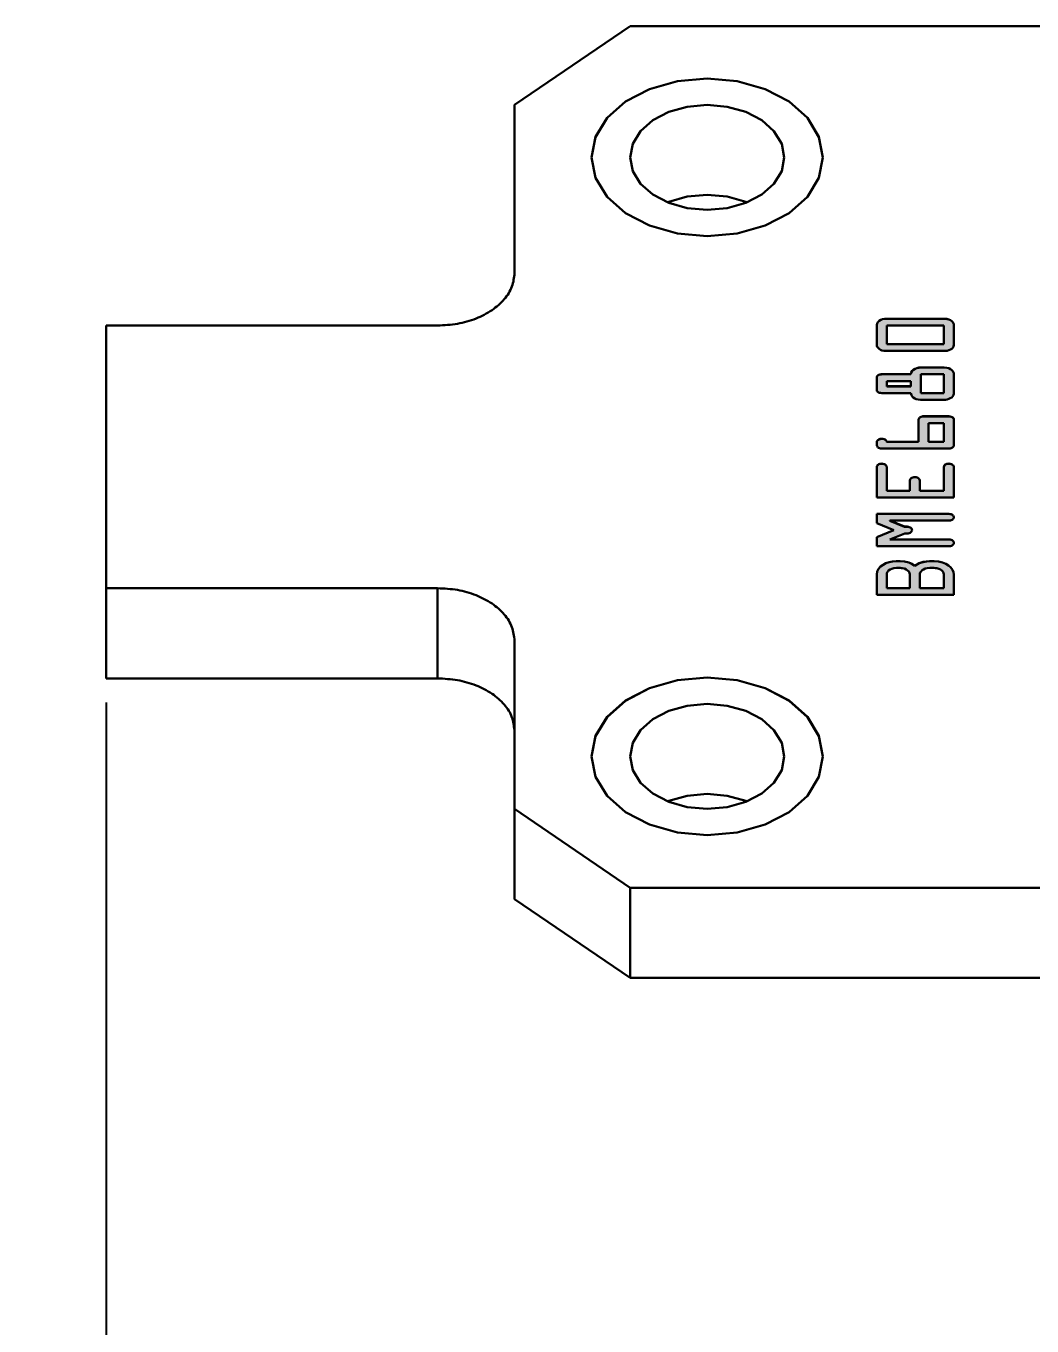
# Model space of a CAD drawing. Header units: millimetres. Extents: x -1 to 4028, y -898 to 1238.
# Drawn here: x 3008.97 to 3035.08, y 995.41 to 1029.16 of the extents above; entities that cross this region are included whole.
import ezdxf

# ---------------------------------------------------------------- set-up
doc = ezdxf.new("R2010")
doc.units = ezdxf.units.MM
doc.layers.add('Основная (0.3)', color=162, linetype='Continuous', lineweight=30)
doc.layers.add('Тонкая (0.2)', color=250, linetype='Continuous', lineweight=20)
doc.styles.add('3мм', font='isocpeui.ttf', dxfattribs={"height": 3})
doc.styles.get("Standard").update_dxf_attribs({"font": 'arial.ttf'})
doc.dimstyles.new('ISO-25', dxfattribs={"dimtxt": 2.5, "dimasz": 2.5, "dimexe": 1.25, "dimexo": 0.625, "dimtad": 1, "dimtoh": 1, "dimtxsty": 'Standard', "dimcen": 2.5, "dimadec": 0, "dimazin": 0, "dimtfac": 1, "dimtmove": 0, "dimatfit": 3, "dimfxl": 1, "dimarcsym": 0})

# ---------------------------------------------------------------- blocks, each defined once
blk = doc.blocks.new('*D63')
at = {"layer": 'Defpoints', "color": 0, "transparency": 16777216}
for p in [(3011.051, 1012.224), (3049.669, 1001.389), (3049.669, 982.906)]:
    blk.add_point(p, dxfattribs=at)
at = {"layer": 'Тонкая (0.2)', "color": 0, "lineweight": -2, "transparency": 16777216}
for p, q in [((3011.051, 1011.599), (3011.051, 981.656)), ((3049.669, 1000.764), (3049.669, 981.656)), ((3011.051, 982.906), (2970.421, 982.906)), ((3047.169, 982.906), (3013.551, 982.906))]:
    blk.add_line(p, q, dxfattribs=at)
at = {"layer": 'Тонкая (0.2)', "color": 0, "transparency": 16777216}
for points in [[(3013.551, 983.322), (3013.551, 982.489), (3011.051, 982.906)], [(3047.169, 983.322), (3047.169, 982.489), (3049.669, 982.906)]]:
    blk.add_solid(points, dxfattribs=at)
at = {"layer": 'Тонкая (0.2)', "color": 0, "transparency": 16777216, "insert": (2983.412, 985.331), "char_height": 3, "attachment_point": 5, "style": '3мм'}
blk.add_mtext('макс. 20,5мм', dxfattribs=at)

msp = doc.modelspace()

# ---------------------------------------------------------------- hatches: boundary and pattern name
at = {"layer": 'Основная (0.3)'}
h = msp.add_hatch(color=256, dxfattribs=at)
h.dxf.hatch_style = 1
h.paths.add_polyline_path([(3033.051, 1021.398), (3033.049, 1021.416), (3033.045, 1021.434), (3033.027, 1021.466), (3033.001, 1021.496), (3032.965, 1021.52), (3032.923, 1021.54), (3032.869, 1021.552), (3032.807, 1021.558), (3031.295, 1021.558), (3031.249, 1021.554), (3031.203, 1021.546), (3031.155, 1021.528), (3031.113, 1021.502), (3031.079, 1021.472), (3031.057, 1021.438), (3031.051, 1021.4), (3031.051, 1020.882), (3031.053, 1020.856), (3031.063, 1020.832), (3031.083, 1020.802), (3031.111, 1020.778), (3031.145, 1020.756), (3031.185, 1020.738), (3031.233, 1020.726), (3031.295, 1020.722), (3032.807, 1020.722), (3032.845, 1020.724), (3032.881, 1020.728), (3032.925, 1020.74), (3032.963, 1020.758), (3032.997, 1020.78), (3033.025, 1020.808), (3033.043, 1020.84), (3033.051, 1020.882)])
h.paths.add_polyline_path([(3032.793, 1021.384), (3032.793, 1020.896), (3031.309, 1020.896), (3031.309, 1021.384)], flags=16)
h = msp.add_hatch(color=256, dxfattribs=at)
h.dxf.hatch_style = 1
h.paths.add_polyline_path([(3033.051, 1020.126), (3033.049, 1020.144), (3033.045, 1020.162), (3033.027, 1020.196), (3032.999, 1020.226), (3032.961, 1020.252), (3032.919, 1020.272), (3032.865, 1020.286), (3032.801, 1020.292), (3032.187, 1020.292), (3032.139, 1020.288), (3032.091, 1020.278), (3032.045, 1020.26), (3032.005, 1020.236), (3031.969, 1020.202), (3031.945, 1020.16), (3031.937, 1020.116), (3031.179, 1020.116), (3031.163, 1020.114), (3031.147, 1020.114), (3031.107, 1020.102), (3031.089, 1020.094), (3031.075, 1020.082), (3031.063, 1020.07), (3031.055, 1020.054), (3031.051, 1020.036), (3031.051, 1019.7), (3031.055, 1019.69), (3031.063, 1019.674), (3031.079, 1019.66), (3031.097, 1019.648), (3031.119, 1019.638), (3031.147, 1019.632), (3031.179, 1019.63), (3031.937, 1019.63), (3031.939, 1019.602), (3031.949, 1019.574), (3031.971, 1019.542), (3031.999, 1019.514), (3032.035, 1019.492), (3032.077, 1019.472), (3032.121, 1019.46), (3032.187, 1019.454), (3032.797, 1019.454), (3032.837, 1019.456), (3032.875, 1019.462), (3032.919, 1019.476), (3032.959, 1019.496), (3032.995, 1019.518), (3033.023, 1019.546), (3033.043, 1019.578), (3033.051, 1019.622)])
h.paths.add_polyline_path([(3032.793, 1019.63), (3032.793, 1019.628), (3032.193, 1019.628), (3032.193, 1020.118), (3032.793, 1020.118)], flags=16)
h.paths.add_polyline_path([(3031.937, 1019.804), (3031.309, 1019.804), (3031.309, 1019.942), (3031.937, 1019.942), (3031.937, 1019.806)], flags=16)
h.paths.add_polyline_path([(3033.051, 1018.948), (3033.049, 1018.958), (3033.039, 1018.976), (3033.025, 1018.99), (3033.007, 1019.004), (3032.985, 1019.014), (3032.957, 1019.022), (3032.923, 1019.024), (3032.249, 1019.024), (3032.231, 1019.022), (3032.205, 1019.014), (3032.183, 1019.004), (3032.163, 1018.992), (3032.149, 1018.978), (3032.139, 1018.96), (3032.137, 1018.942), (3032.137, 1018.364), (3032.137, 1018.362), (3031.309, 1018.362), (3031.305, 1018.378), (3031.299, 1018.394), (3031.285, 1018.408), (3031.265, 1018.42), (3031.241, 1018.43), (3031.211, 1018.438), (3031.179, 1018.44), (3031.139, 1018.436), (3031.115, 1018.428), (3031.095, 1018.42), (3031.079, 1018.408), (3031.065, 1018.394), (3031.055, 1018.378), (3031.051, 1018.356), (3031.051, 1018.274), (3031.053, 1018.26), (3031.057, 1018.248), (3031.067, 1018.232), (3031.081, 1018.218), (3031.099, 1018.206), (3031.119, 1018.196), (3031.145, 1018.19), (3031.177, 1018.188), (3032.939, 1018.188), (3032.953, 1018.19), (3032.977, 1018.196), (3033.001, 1018.206), (3033.019, 1018.218), (3033.035, 1018.232), (3033.047, 1018.252), (3033.051, 1018.274)])
h.paths.add_polyline_path([(3032.793, 1018.364), (3032.793, 1018.362), (3032.393, 1018.362), (3032.393, 1018.85), (3032.793, 1018.85)], flags=16)
h.paths.add_polyline_path([(3033.051, 1017.708), (3033.049, 1017.724), (3033.043, 1017.74), (3033.019, 1017.768), (3033.001, 1017.778), (3032.981, 1017.788), (3032.953, 1017.794), (3032.923, 1017.796), (3032.897, 1017.796), (3032.873, 1017.79), (3032.849, 1017.782), (3032.829, 1017.77), (3032.811, 1017.754), (3032.797, 1017.732), (3032.793, 1017.71), (3032.793, 1017.096), (3032.165, 1017.096), (3032.165, 1017.37), (3032.161, 1017.38), (3032.153, 1017.396), (3032.139, 1017.412), (3032.119, 1017.426), (3032.097, 1017.436), (3032.069, 1017.444), (3032.035, 1017.446), (3032.011, 1017.444), (3031.987, 1017.44), (3031.963, 1017.432), (3031.943, 1017.418), (3031.925, 1017.402), (3031.913, 1017.382), (3031.909, 1017.36), (3031.909, 1017.096), (3031.309, 1017.096), (3031.309, 1017.708), (3031.307, 1017.724), (3031.299, 1017.74), (3031.289, 1017.754), (3031.275, 1017.766), (3031.259, 1017.778), (3031.239, 1017.786), (3031.211, 1017.794), (3031.181, 1017.796), (3031.155, 1017.796), (3031.131, 1017.79), (3031.107, 1017.782), (3031.087, 1017.768), (3031.069, 1017.752), (3031.055, 1017.73), (3031.051, 1017.708), (3031.051, 1016.922), (3033.051, 1016.922)])
h.paths.add_polyline_path([(3033.051, 1016.404), (3033.049, 1016.42), (3033.043, 1016.436), (3033.033, 1016.448), (3033.019, 1016.462), (3033.003, 1016.472), (3032.983, 1016.482), (3032.955, 1016.49), (3032.925, 1016.492), (3031.051, 1016.492), (3031.051, 1016.254), (3031.493, 1016.071), (3031.051, 1015.89), (3031.051, 1015.654), (3032.925, 1015.654), (3032.945, 1015.656), (3032.963, 1015.658), (3032.987, 1015.666), (3033.007, 1015.676), (3033.023, 1015.688), (3033.037, 1015.702), (3033.047, 1015.72), (3033.051, 1015.742), (3033.051, 1015.75), (3033.049, 1015.76), (3033.039, 1015.778), (3033.025, 1015.794), (3033.007, 1015.808), (3032.985, 1015.818), (3032.957, 1015.826), (3032.925, 1015.828), (3031.388, 1015.828), (3031.775, 1015.986), (3031.853, 1015.986), (3031.867, 1015.988), (3031.893, 1015.994), (3031.915, 1016.004), (3031.935, 1016.018), (3031.951, 1016.032), (3031.961, 1016.052), (3031.965, 1016.074), (3031.963, 1016.086), (3031.959, 1016.1), (3031.949, 1016.116), (3031.933, 1016.13), (3031.915, 1016.142), (3031.895, 1016.152), (3031.873, 1016.158), (3031.839, 1016.16), (3031.769, 1016.16), (3031.388, 1016.318), (3032.943, 1016.318), (3032.963, 1016.322), (3032.985, 1016.328), (3033.005, 1016.338), (3033.023, 1016.35), (3033.037, 1016.364), (3033.047, 1016.382)])
h.paths.add_polyline_path([(3033.019, 1015.04), (3032.975, 1015.1), (3032.915, 1015.152), (3032.841, 1015.196), (3032.759, 1015.23), (3032.655, 1015.254), (3032.537, 1015.264), (3032.423, 1015.264), (3032.337, 1015.26), (3032.253, 1015.244), (3032.147, 1015.21), (3032.037, 1015.146), (3031.965, 1015.192), (3031.883, 1015.228), (3031.773, 1015.256), (3031.659, 1015.264), (3031.553, 1015.264), (3031.463, 1015.258), (3031.375, 1015.242), (3031.289, 1015.212), (3031.213, 1015.172), (3031.149, 1015.124), (3031.099, 1015.066), (3031.063, 1014.998), (3031.051, 1014.918), (3031.051, 1014.388), (3033.051, 1014.388), (3033.051, 1014.918), (3033.043, 1014.98)])
h.paths.add_polyline_path([(3032.177, 1014.97), (3032.199, 1015.002), (3032.229, 1015.03), (3032.267, 1015.052), (3032.309, 1015.072), (3032.361, 1015.084), (3032.427, 1015.09), (3032.535, 1015.09), (3032.575, 1015.088), (3032.613, 1015.082), (3032.659, 1015.068), (3032.701, 1015.048), (3032.737, 1015.024), (3032.765, 1014.996), (3032.785, 1014.962), (3032.793, 1014.916), (3032.793, 1014.564), (3032.793, 1014.562), (3032.165, 1014.562), (3032.165, 1014.564), (3032.165, 1014.916), (3032.169, 1014.944)], flags=16)
h.paths.add_polyline_path([(3031.901, 1014.96), (3031.909, 1014.916), (3031.909, 1014.564), (3031.909, 1014.562), (3031.309, 1014.562), (3031.309, 1014.564), (3031.309, 1014.916), (3031.309, 1014.936), (3031.313, 1014.956), (3031.331, 1014.99), (3031.359, 1015.02), (3031.395, 1015.048), (3031.439, 1015.068), (3031.493, 1015.084), (3031.559, 1015.09), (3031.661, 1015.09), (3031.691, 1015.088), (3031.721, 1015.084), (3031.767, 1015.074), (3031.811, 1015.054), (3031.849, 1015.028), (3031.879, 1014.998)], flags=16)

# ---------------------------------------------------------------- linework, layer by layer
for p, q in [((3021.651, 1027.112), (3024.651, 1029.158)), ((3024.651, 1029.158), (3044.511, 1029.158)), ((3025.151, 1027.518), (3025.875, 1027.724)), ((3025.151, 1027.52), (3025.875, 1027.724)), ((3025.875, 1027.724), (3026.651, 1027.794)), ((3025.875, 1027.724), (3026.651, 1027.792)), ((3027.427, 1027.724), (3026.651, 1027.794)), ((3027.427, 1027.724), (3026.651, 1027.792)), ((3028.151, 1027.518), (3027.427, 1027.724)), ((3028.151, 1027.52), (3027.427, 1027.724)), ((3024.529, 1027.196), (3025.151, 1027.52)), ((3024.529, 1027.194), (3025.151, 1027.518)), ((3028.773, 1027.196), (3028.151, 1027.52)), ((3028.773, 1027.194), (3028.151, 1027.518)), ((3021.651, 1022.748), (3021.651, 1027.112)), ((3024.053, 1026.772), (3024.529, 1027.196)), ((3024.053, 1026.77), (3024.529, 1027.194)), ((3025.237, 1026.712), (3025.651, 1026.928)), ((3025.651, 1026.928), (3026.133, 1027.064)), ((3026.133, 1027.064), (3026.651, 1027.11)), ((3027.169, 1027.064), (3026.651, 1027.11)), ((3027.651, 1026.928), (3027.169, 1027.064)), ((3028.065, 1026.712), (3027.651, 1026.928)), ((3029.249, 1026.772), (3028.773, 1027.196)), ((3029.249, 1026.77), (3028.773, 1027.194)), ((3023.753, 1026.278), (3024.053, 1026.772)), ((3023.753, 1026.276), (3024.053, 1026.77)), ((3024.919, 1026.428), (3025.237, 1026.712)), ((3028.383, 1026.428), (3028.065, 1026.712)), ((3029.549, 1026.278), (3029.249, 1026.772)), ((3029.549, 1026.276), (3029.249, 1026.77)), ((3023.651, 1025.748), (3023.753, 1026.278)), ((3023.651, 1025.748), (3023.753, 1026.276)), ((3024.719, 1026.1), (3024.919, 1026.428)), ((3028.583, 1026.1), (3028.383, 1026.428)), ((3029.651, 1025.748), (3029.549, 1026.278)), ((3029.651, 1025.748), (3029.549, 1026.276)), ((3024.651, 1025.746), (3024.719, 1026.1)), ((3028.651, 1025.746), (3028.583, 1026.1)), ((3023.753, 1025.218), (3023.651, 1025.748)), ((3024.719, 1025.394), (3024.651, 1025.746)), ((3028.583, 1025.394), (3028.651, 1025.746)), ((3029.549, 1025.218), (3029.651, 1025.748)), ((3024.053, 1024.726), (3023.753, 1025.218)), ((3024.919, 1025.064), (3024.719, 1025.394)), ((3028.383, 1025.064), (3028.583, 1025.394)), ((3029.249, 1024.726), (3029.549, 1025.218)), ((3025.237, 1024.782), (3024.919, 1025.064)), ((3028.065, 1024.782), (3028.383, 1025.064)), ((3024.529, 1024.302), (3024.053, 1024.726)), ((3025.651, 1024.566), (3025.237, 1024.782)), ((3025.627, 1024.578), (3025.651, 1024.59)), ((3025.651, 1024.59), (3026.133, 1024.728)), ((3026.133, 1024.43), (3025.651, 1024.566)), ((3026.133, 1024.728), (3026.651, 1024.774)), ((3027.169, 1024.728), (3026.651, 1024.774)), ((3027.651, 1024.59), (3027.169, 1024.728)), ((3027.169, 1024.43), (3027.651, 1024.566)), ((3027.651, 1024.566), (3028.065, 1024.782)), ((3027.675, 1024.578), (3027.651, 1024.59)), ((3028.773, 1024.302), (3029.249, 1024.726)), ((3025.151, 1023.976), (3024.529, 1024.302)), ((3026.651, 1024.382), (3026.133, 1024.43)), ((3026.651, 1024.382), (3027.169, 1024.43)), ((3028.151, 1023.976), (3028.773, 1024.302)), ((3025.875, 1023.772), (3025.151, 1023.976)), ((3027.427, 1023.772), (3028.151, 1023.976)), ((3026.651, 1023.702), (3025.875, 1023.772)), ((3026.651, 1023.702), (3027.427, 1023.772)), ((3031.079, 1021.474), (3031.113, 1021.504)), ((3031.079, 1021.472), (3031.113, 1021.502)), ((3031.113, 1021.504), (3031.155, 1021.53)), ((3031.113, 1021.502), (3031.155, 1021.528)), ((3031.155, 1021.53), (3031.203, 1021.548)), ((3031.155, 1021.528), (3031.203, 1021.546)), ((3031.203, 1021.548), (3031.249, 1021.556)), ((3031.203, 1021.546), (3031.249, 1021.554)), ((3031.249, 1021.556), (3031.295, 1021.56)), ((3031.249, 1021.554), (3031.295, 1021.558)), ((3031.295, 1021.558), (3031.295, 1021.56)), ((3032.807, 1021.56), (3031.295, 1021.56)), ((3032.807, 1021.558), (3031.295, 1021.558)), ((3032.807, 1021.558), (3032.807, 1021.56)), ((3032.869, 1021.554), (3032.807, 1021.56)), ((3032.869, 1021.552), (3032.807, 1021.558)), ((3032.923, 1021.54), (3032.869, 1021.554)), ((3032.923, 1021.54), (3032.869, 1021.552)), ((3032.965, 1021.52), (3032.923, 1021.54)), ((3032.965, 1021.522), (3032.923, 1021.54)), ((3033.001, 1021.496), (3032.965, 1021.522)), ((3033.001, 1021.496), (3032.965, 1021.52)), ((3033.027, 1021.466), (3033.001, 1021.496)), ((3033.027, 1021.468), (3033.001, 1021.496)), ((3011.051, 1012.224), (3011.051, 1021.384)), ((3011.051, 1021.384), (3019.651, 1021.384)), ((3031.051, 1021.4), (3031.057, 1021.438)), ((3031.051, 1021.4), (3031.057, 1021.438)), ((3031.051, 1020.882), (3031.051, 1021.4)), ((3031.057, 1021.438), (3031.079, 1021.474)), ((3031.057, 1021.438), (3031.079, 1021.472)), ((3031.309, 1021.384), (3032.793, 1021.384)), ((3031.309, 1020.896), (3031.309, 1021.384)), ((3032.793, 1020.896), (3032.793, 1021.384)), ((3033.045, 1021.436), (3033.027, 1021.468)), ((3033.045, 1021.434), (3033.027, 1021.466)), ((3033.049, 1021.416), (3033.045, 1021.436)), ((3033.049, 1021.416), (3033.045, 1021.434)), ((3033.051, 1021.398), (3033.049, 1021.416)), ((3033.051, 1021.398), (3033.049, 1021.416)), ((3033.051, 1020.882), (3033.051, 1021.398)), ((3031.053, 1020.856), (3031.051, 1020.882)), ((3031.063, 1020.832), (3031.053, 1020.856)), ((3031.083, 1020.802), (3031.063, 1020.832)), ((3031.309, 1020.896), (3031.309, 1020.896)), ((3031.309, 1020.896), (3032.793, 1020.896)), ((3032.793, 1020.896), (3031.309, 1020.896)), ((3032.793, 1020.896), (3032.793, 1020.896)), ((3032.997, 1020.78), (3033.025, 1020.808)), ((3033.025, 1020.808), (3033.043, 1020.84)), ((3033.043, 1020.84), (3033.051, 1020.882)), ((3031.111, 1020.778), (3031.083, 1020.802)), ((3031.145, 1020.756), (3031.111, 1020.778)), ((3031.185, 1020.738), (3031.145, 1020.756)), ((3031.233, 1020.726), (3031.185, 1020.738)), ((3031.295, 1020.722), (3031.233, 1020.726)), ((3032.807, 1020.722), (3031.295, 1020.722)), ((3032.807, 1020.722), (3032.845, 1020.724)), ((3032.845, 1020.724), (3032.881, 1020.728)), ((3032.881, 1020.728), (3032.925, 1020.74)), ((3032.925, 1020.74), (3032.963, 1020.758)), ((3032.963, 1020.758), (3032.997, 1020.78)), ((3031.937, 1020.118), (3031.945, 1020.162)), ((3031.937, 1020.116), (3031.945, 1020.16)), ((3031.945, 1020.162), (3031.969, 1020.204)), ((3031.945, 1020.16), (3031.969, 1020.202)), ((3031.969, 1020.204), (3032.005, 1020.238)), ((3031.969, 1020.202), (3032.005, 1020.236)), ((3032.005, 1020.238), (3032.045, 1020.262)), ((3032.005, 1020.236), (3032.045, 1020.26)), ((3032.045, 1020.262), (3032.091, 1020.28)), ((3032.045, 1020.26), (3032.091, 1020.278)), ((3032.091, 1020.28), (3032.139, 1020.29)), ((3032.091, 1020.278), (3032.139, 1020.288)), ((3032.139, 1020.288), (3032.187, 1020.292)), ((3032.139, 1020.29), (3032.187, 1020.292)), ((3032.801, 1020.292), (3032.187, 1020.292)), ((3032.187, 1020.292), (3032.187, 1020.292)), ((3032.801, 1020.292), (3032.187, 1020.292)), ((3032.865, 1020.286), (3032.801, 1020.292)), ((3032.801, 1020.292), (3032.801, 1020.292)), ((3032.865, 1020.288), (3032.801, 1020.292)), ((3032.919, 1020.272), (3032.865, 1020.288)), ((3032.919, 1020.272), (3032.865, 1020.286)), ((3032.961, 1020.252), (3032.919, 1020.272)), ((3032.961, 1020.252), (3032.919, 1020.272)), ((3032.999, 1020.226), (3032.961, 1020.252)), ((3032.999, 1020.228), (3032.961, 1020.252)), ((3033.027, 1020.198), (3032.999, 1020.228)), ((3033.027, 1020.196), (3032.999, 1020.226)), ((3033.045, 1020.164), (3033.027, 1020.198)), ((3033.045, 1020.162), (3033.027, 1020.196)), ((3033.049, 1020.146), (3033.045, 1020.164)), ((3033.049, 1020.144), (3033.045, 1020.162)), ((3033.051, 1020.126), (3033.049, 1020.146)), ((3033.051, 1020.126), (3033.049, 1020.144)), ((3031.051, 1020.036), (3031.055, 1020.056)), ((3031.051, 1020.036), (3031.055, 1020.054)), ((3031.051, 1019.71), (3031.051, 1020.036)), ((3031.055, 1020.056), (3031.063, 1020.072)), ((3031.055, 1020.054), (3031.063, 1020.07)), ((3031.063, 1020.072), (3031.075, 1020.084)), ((3031.063, 1020.07), (3031.075, 1020.082)), ((3031.075, 1020.082), (3031.089, 1020.094)), ((3031.075, 1020.084), (3031.089, 1020.094)), ((3031.089, 1020.094), (3031.107, 1020.104)), ((3031.089, 1020.094), (3031.107, 1020.102)), ((3031.107, 1020.104), (3031.127, 1020.11)), ((3031.107, 1020.102), (3031.127, 1020.108)), ((3031.127, 1020.108), (3031.147, 1020.114)), ((3031.127, 1020.11), (3031.147, 1020.114)), ((3031.147, 1020.114), (3031.163, 1020.116)), ((3031.147, 1020.114), (3031.163, 1020.114)), ((3031.163, 1020.116), (3031.179, 1020.118)), ((3031.163, 1020.114), (3031.179, 1020.116)), ((3031.179, 1020.116), (3031.179, 1020.118)), ((3031.937, 1020.118), (3031.179, 1020.118)), ((3031.937, 1020.116), (3031.179, 1020.116)), ((3031.937, 1019.942), (3031.309, 1019.942)), ((3031.309, 1019.806), (3031.309, 1019.942)), ((3031.937, 1019.806), (3031.309, 1019.806)), ((3031.309, 1019.804), (3031.309, 1019.806)), ((3031.309, 1019.804), (3031.937, 1019.804)), ((3031.937, 1020.116), (3031.937, 1020.118)), ((3031.937, 1019.806), (3031.937, 1019.942)), ((3031.937, 1019.804), (3031.937, 1019.806)), ((3032.793, 1020.118), (3032.193, 1020.118)), ((3032.193, 1019.63), (3032.193, 1020.118)), ((3032.793, 1019.63), (3032.793, 1020.118)), ((3033.051, 1019.622), (3033.051, 1020.126)), ((3031.051, 1019.7), (3031.051, 1019.71)), ((3031.055, 1019.69), (3031.051, 1019.7)), ((3031.063, 1019.674), (3031.055, 1019.69)), ((3031.079, 1019.66), (3031.063, 1019.674)), ((3031.097, 1019.648), (3031.079, 1019.66)), ((3031.119, 1019.638), (3031.097, 1019.648)), ((3031.147, 1019.632), (3031.119, 1019.638)), ((3031.179, 1019.63), (3031.147, 1019.632)), ((3031.937, 1019.63), (3031.179, 1019.63)), ((3031.939, 1019.602), (3031.937, 1019.63)), ((3031.949, 1019.574), (3031.939, 1019.602)), ((3031.971, 1019.542), (3031.949, 1019.574)), ((3031.999, 1019.514), (3031.971, 1019.542)), ((3032.035, 1019.492), (3031.999, 1019.514)), ((3032.077, 1019.472), (3032.035, 1019.492)), ((3032.121, 1019.46), (3032.077, 1019.472)), ((3032.187, 1019.454), (3032.121, 1019.46)), ((3032.797, 1019.454), (3032.187, 1019.454)), ((3032.793, 1019.63), (3032.193, 1019.63)), ((3032.193, 1019.628), (3032.193, 1019.63)), ((3032.193, 1019.628), (3032.793, 1019.628)), ((3032.793, 1019.628), (3032.793, 1019.63)), ((3032.797, 1019.454), (3032.837, 1019.456)), ((3032.837, 1019.456), (3032.875, 1019.462)), ((3032.875, 1019.462), (3032.919, 1019.476)), ((3032.919, 1019.476), (3032.959, 1019.496)), ((3032.959, 1019.496), (3032.995, 1019.518)), ((3032.995, 1019.518), (3033.023, 1019.546)), ((3033.023, 1019.546), (3033.043, 1019.578)), ((3033.043, 1019.578), (3033.051, 1019.622)), ((3032.137, 1018.944), (3032.139, 1018.962)), ((3032.137, 1018.942), (3032.139, 1018.96)), ((3032.137, 1018.364), (3032.137, 1018.944)), ((3032.139, 1018.96), (3032.149, 1018.978)), ((3032.139, 1018.962), (3032.149, 1018.978)), ((3032.149, 1018.978), (3032.163, 1018.994)), ((3032.149, 1018.978), (3032.163, 1018.992)), ((3032.163, 1018.994), (3032.183, 1019.006)), ((3032.163, 1018.992), (3032.183, 1019.004)), ((3032.183, 1019.006), (3032.205, 1019.016)), ((3032.183, 1019.004), (3032.205, 1019.014)), ((3032.205, 1019.014), (3032.231, 1019.022)), ((3032.205, 1019.016), (3032.231, 1019.022)), ((3032.231, 1019.022), (3032.249, 1019.026)), ((3032.231, 1019.022), (3032.249, 1019.024)), ((3032.249, 1019.026), (3032.267, 1019.026)), ((3032.249, 1019.024), (3032.267, 1019.024)), ((3032.267, 1019.024), (3032.267, 1019.026)), ((3032.923, 1019.026), (3032.267, 1019.026)), ((3032.923, 1019.024), (3032.267, 1019.024)), ((3032.793, 1018.85), (3032.393, 1018.85)), ((3032.393, 1018.364), (3032.393, 1018.85)), ((3032.793, 1018.364), (3032.793, 1018.85)), ((3032.923, 1019.024), (3032.923, 1019.026)), ((3032.957, 1019.024), (3032.923, 1019.026)), ((3032.957, 1019.022), (3032.923, 1019.024)), ((3032.985, 1019.016), (3032.957, 1019.024)), ((3032.985, 1019.014), (3032.957, 1019.022)), ((3033.007, 1019.006), (3032.985, 1019.016)), ((3033.007, 1019.004), (3032.985, 1019.014)), ((3033.025, 1018.992), (3033.007, 1019.006)), ((3033.025, 1018.99), (3033.007, 1019.004)), ((3033.039, 1018.978), (3033.025, 1018.992)), ((3033.039, 1018.976), (3033.025, 1018.99)), ((3033.049, 1018.96), (3033.039, 1018.978)), ((3033.049, 1018.958), (3033.039, 1018.976)), ((3033.051, 1018.95), (3033.049, 1018.96)), ((3033.051, 1018.948), (3033.049, 1018.958)), ((3033.051, 1018.94), (3033.051, 1018.95)), ((3033.051, 1018.94), (3033.051, 1018.948)), ((3033.051, 1018.274), (3033.051, 1018.94)), ((3031.159, 1018.44), (3031.179, 1018.442)), ((3031.179, 1018.44), (3031.179, 1018.442)), ((3031.211, 1018.44), (3031.179, 1018.442)), ((3031.051, 1018.358), (3031.055, 1018.38)), ((3031.051, 1018.356), (3031.055, 1018.378)), ((3031.051, 1018.274), (3031.051, 1018.358)), ((3031.053, 1018.26), (3031.051, 1018.274)), ((3031.057, 1018.248), (3031.053, 1018.26)), ((3031.055, 1018.378), (3031.065, 1018.394)), ((3031.055, 1018.38), (3031.065, 1018.394)), ((3031.067, 1018.232), (3031.057, 1018.248)), ((3031.065, 1018.394), (3031.079, 1018.408)), ((3031.065, 1018.394), (3031.079, 1018.408)), ((3031.081, 1018.218), (3031.067, 1018.232)), ((3031.079, 1018.408), (3031.095, 1018.42)), ((3031.079, 1018.408), (3031.095, 1018.42)), ((3031.099, 1018.206), (3031.081, 1018.218)), ((3031.095, 1018.42), (3031.115, 1018.43)), ((3031.095, 1018.42), (3031.115, 1018.428)), ((3031.119, 1018.196), (3031.099, 1018.206)), ((3031.115, 1018.43), (3031.139, 1018.438)), ((3031.115, 1018.428), (3031.139, 1018.436)), ((3031.145, 1018.19), (3031.119, 1018.196)), ((3031.139, 1018.438), (3031.159, 1018.44)), ((3031.139, 1018.436), (3031.159, 1018.438)), ((3031.177, 1018.188), (3031.145, 1018.19)), ((3031.159, 1018.438), (3031.179, 1018.44)), ((3032.925, 1018.188), (3031.177, 1018.188)), ((3031.211, 1018.438), (3031.179, 1018.44)), ((3031.241, 1018.432), (3031.211, 1018.44)), ((3031.241, 1018.43), (3031.211, 1018.438)), ((3031.265, 1018.422), (3031.241, 1018.432)), ((3031.265, 1018.42), (3031.241, 1018.43)), ((3031.285, 1018.41), (3031.265, 1018.422)), ((3031.285, 1018.408), (3031.265, 1018.42)), ((3031.299, 1018.394), (3031.285, 1018.41)), ((3031.299, 1018.394), (3031.285, 1018.408)), ((3031.305, 1018.378), (3031.299, 1018.394)), ((3031.305, 1018.38), (3031.299, 1018.394)), ((3031.307, 1018.372), (3031.305, 1018.38)), ((3031.307, 1018.37), (3031.305, 1018.378)), ((3031.309, 1018.364), (3031.307, 1018.372)), ((3031.309, 1018.362), (3031.307, 1018.37)), ((3031.309, 1018.362), (3031.309, 1018.364)), ((3032.137, 1018.364), (3031.309, 1018.364)), ((3032.137, 1018.362), (3031.309, 1018.362)), ((3032.137, 1018.362), (3032.137, 1018.364)), ((3032.793, 1018.364), (3032.393, 1018.364)), ((3032.393, 1018.362), (3032.393, 1018.364)), ((3032.393, 1018.362), (3032.793, 1018.362)), ((3032.793, 1018.362), (3032.793, 1018.364)), ((3032.925, 1018.188), (3032.939, 1018.188)), ((3032.939, 1018.188), (3032.953, 1018.19)), ((3032.953, 1018.19), (3032.977, 1018.196)), ((3032.977, 1018.196), (3033.001, 1018.206)), ((3033.001, 1018.206), (3033.019, 1018.218)), ((3033.019, 1018.218), (3033.035, 1018.232)), ((3033.035, 1018.232), (3033.047, 1018.252)), ((3033.047, 1018.252), (3033.051, 1018.274)), ((3031.069, 1017.754), (3031.087, 1017.77)), ((3031.069, 1017.752), (3031.087, 1017.768)), ((3031.087, 1017.768), (3031.107, 1017.782)), ((3031.087, 1017.77), (3031.107, 1017.782)), ((3031.107, 1017.782), (3031.131, 1017.792)), ((3031.107, 1017.782), (3031.131, 1017.79)), ((3031.131, 1017.79), (3031.155, 1017.796)), ((3031.131, 1017.792), (3031.155, 1017.796)), ((3031.155, 1017.796), (3031.181, 1017.798)), ((3031.155, 1017.796), (3031.181, 1017.796)), ((3031.181, 1017.796), (3031.181, 1017.798)), ((3031.211, 1017.796), (3031.181, 1017.798)), ((3031.211, 1017.794), (3031.181, 1017.796)), ((3031.239, 1017.788), (3031.211, 1017.796)), ((3031.239, 1017.786), (3031.211, 1017.794)), ((3031.259, 1017.78), (3031.239, 1017.788)), ((3031.259, 1017.778), (3031.239, 1017.786)), ((3031.275, 1017.768), (3031.259, 1017.78)), ((3031.275, 1017.766), (3031.259, 1017.778)), ((3031.289, 1017.756), (3031.275, 1017.768)), ((3031.289, 1017.754), (3031.275, 1017.766)), ((3032.811, 1017.756), (3032.829, 1017.772)), ((3032.811, 1017.754), (3032.829, 1017.77)), ((3032.829, 1017.772), (3032.849, 1017.784)), ((3032.829, 1017.77), (3032.849, 1017.782)), ((3032.849, 1017.784), (3032.873, 1017.792)), ((3032.849, 1017.782), (3032.873, 1017.79)), ((3032.873, 1017.79), (3032.897, 1017.796)), ((3032.873, 1017.792), (3032.897, 1017.796)), ((3032.897, 1017.796), (3032.923, 1017.798)), ((3032.897, 1017.796), (3032.923, 1017.796)), ((3032.923, 1017.796), (3032.923, 1017.798)), ((3032.953, 1017.796), (3032.923, 1017.798)), ((3032.953, 1017.794), (3032.923, 1017.796)), ((3032.981, 1017.788), (3032.953, 1017.796)), ((3032.981, 1017.788), (3032.953, 1017.794)), ((3033.001, 1017.778), (3032.981, 1017.788)), ((3033.001, 1017.78), (3032.981, 1017.788)), ((3033.019, 1017.768), (3033.001, 1017.78)), ((3033.019, 1017.768), (3033.001, 1017.778)), ((3033.031, 1017.754), (3033.019, 1017.768)), ((3033.031, 1017.756), (3033.019, 1017.768)), ((3031.051, 1017.71), (3031.055, 1017.732)), ((3031.051, 1017.708), (3031.055, 1017.73)), ((3031.051, 1016.922), (3031.051, 1017.71)), ((3031.055, 1017.732), (3031.069, 1017.754)), ((3031.055, 1017.73), (3031.069, 1017.752)), ((3031.299, 1017.742), (3031.289, 1017.756)), ((3031.299, 1017.74), (3031.289, 1017.754)), ((3031.307, 1017.726), (3031.299, 1017.742)), ((3031.307, 1017.724), (3031.299, 1017.74)), ((3031.309, 1017.71), (3031.307, 1017.726)), ((3031.309, 1017.708), (3031.307, 1017.724)), ((3031.309, 1017.096), (3031.309, 1017.71)), ((3031.943, 1017.418), (3031.963, 1017.432)), ((3031.943, 1017.42), (3031.963, 1017.432)), ((3031.963, 1017.432), (3031.987, 1017.442)), ((3031.963, 1017.432), (3031.987, 1017.44)), ((3031.987, 1017.442), (3032.011, 1017.446)), ((3031.987, 1017.44), (3032.011, 1017.444)), ((3032.011, 1017.446), (3032.035, 1017.448)), ((3032.011, 1017.444), (3032.035, 1017.446)), ((3032.035, 1017.446), (3032.035, 1017.448)), ((3032.069, 1017.446), (3032.035, 1017.448)), ((3032.069, 1017.444), (3032.035, 1017.446)), ((3032.097, 1017.438), (3032.069, 1017.446)), ((3032.097, 1017.436), (3032.069, 1017.444)), ((3032.119, 1017.428), (3032.097, 1017.438)), ((3032.119, 1017.426), (3032.097, 1017.436)), ((3032.793, 1017.712), (3032.797, 1017.734)), ((3032.793, 1017.71), (3032.797, 1017.732)), ((3032.793, 1017.096), (3032.793, 1017.712)), ((3032.797, 1017.734), (3032.811, 1017.756)), ((3032.797, 1017.732), (3032.811, 1017.754)), ((3033.043, 1017.742), (3033.031, 1017.756)), ((3033.043, 1017.74), (3033.031, 1017.754)), ((3033.049, 1017.726), (3033.043, 1017.742)), ((3033.049, 1017.724), (3033.043, 1017.74)), ((3033.051, 1017.71), (3033.049, 1017.726)), ((3033.051, 1017.708), (3033.049, 1017.724)), ((3033.051, 1016.922), (3033.051, 1017.71)), ((3031.909, 1017.096), (3031.309, 1017.096)), ((3031.309, 1017.096), (3031.309, 1017.096)), ((3031.909, 1017.096), (3031.309, 1017.096)), ((3031.909, 1017.36), (3031.913, 1017.384)), ((3031.909, 1017.36), (3031.913, 1017.382)), ((3031.909, 1017.096), (3031.909, 1017.36)), ((3031.909, 1017.096), (3031.909, 1017.096)), ((3031.913, 1017.384), (3031.925, 1017.404)), ((3031.913, 1017.382), (3031.925, 1017.402)), ((3031.925, 1017.404), (3031.943, 1017.42)), ((3031.925, 1017.402), (3031.943, 1017.418)), ((3032.139, 1017.414), (3032.119, 1017.428)), ((3032.139, 1017.412), (3032.119, 1017.426)), ((3032.153, 1017.398), (3032.139, 1017.414)), ((3032.153, 1017.396), (3032.139, 1017.412)), ((3032.161, 1017.382), (3032.153, 1017.398)), ((3032.161, 1017.38), (3032.153, 1017.396)), ((3032.165, 1017.372), (3032.161, 1017.382)), ((3032.165, 1017.37), (3032.161, 1017.38)), ((3032.165, 1017.36), (3032.165, 1017.372)), ((3032.165, 1017.36), (3032.165, 1017.37)), ((3032.165, 1017.096), (3032.165, 1017.36)), ((3032.793, 1017.096), (3032.165, 1017.096)), ((3032.165, 1017.096), (3032.165, 1017.096)), ((3032.793, 1017.096), (3032.165, 1017.096)), ((3032.793, 1017.096), (3032.793, 1017.096)), ((3031.051, 1016.922), (3033.051, 1016.922)), ((3032.925, 1016.492), (3031.051, 1016.492)), ((3032.925, 1016.492), (3031.051, 1016.492)), ((3031.051, 1016.254), (3031.051, 1016.492)), ((3032.955, 1016.49), (3032.925, 1016.492)), ((3032.925, 1016.492), (3032.925, 1016.492)), ((3032.955, 1016.49), (3032.925, 1016.492)), ((3032.983, 1016.482), (3032.955, 1016.49)), ((3032.983, 1016.484), (3032.955, 1016.49)), ((3033.003, 1016.474), (3032.983, 1016.484)), ((3033.003, 1016.472), (3032.983, 1016.482)), ((3033.019, 1016.462), (3033.003, 1016.474)), ((3033.019, 1016.462), (3033.003, 1016.472)), ((3033.033, 1016.448), (3033.019, 1016.462)), ((3033.033, 1016.45), (3033.019, 1016.462)), ((3033.043, 1016.436), (3033.033, 1016.45)), ((3033.043, 1016.436), (3033.033, 1016.448)), ((3033.049, 1016.42), (3033.043, 1016.436)), ((3033.049, 1016.42), (3033.043, 1016.436)), ((3033.051, 1016.404), (3033.049, 1016.42)), ((3033.051, 1016.404), (3033.049, 1016.42)), ((3031.491, 1016.072), (3031.051, 1016.254)), ((3031.393, 1016.316), (3031.393, 1016.318)), ((3031.769, 1016.162), (3031.393, 1016.318)), ((3032.923, 1016.318), (3031.393, 1016.318)), ((3031.769, 1016.16), (3031.393, 1016.316)), ((3031.769, 1016.16), (3031.769, 1016.162)), ((3031.839, 1016.162), (3031.769, 1016.162)), ((3031.839, 1016.16), (3031.769, 1016.16)), ((3031.839, 1016.16), (3031.839, 1016.162)), ((3031.873, 1016.158), (3031.839, 1016.162)), ((3031.873, 1016.158), (3031.839, 1016.16)), ((3031.895, 1016.152), (3031.873, 1016.158)), ((3031.895, 1016.152), (3031.873, 1016.158)), ((3031.915, 1016.142), (3031.895, 1016.152)), ((3031.915, 1016.144), (3031.895, 1016.152)), ((3031.933, 1016.132), (3031.915, 1016.144)), ((3031.933, 1016.13), (3031.915, 1016.142)), ((3031.949, 1016.118), (3031.933, 1016.132)), ((3031.949, 1016.116), (3031.933, 1016.13)), ((3031.959, 1016.102), (3031.949, 1016.118)), ((3031.959, 1016.1), (3031.949, 1016.116)), ((3031.963, 1016.088), (3031.959, 1016.102)), ((3031.963, 1016.086), (3031.959, 1016.1)), ((3031.965, 1016.074), (3031.963, 1016.088)), ((3031.965, 1016.074), (3031.963, 1016.086)), ((3032.923, 1016.318), (3032.943, 1016.318)), ((3032.943, 1016.318), (3032.963, 1016.322)), ((3032.963, 1016.322), (3032.985, 1016.328)), ((3032.985, 1016.328), (3033.005, 1016.338)), ((3033.005, 1016.338), (3033.023, 1016.35)), ((3033.023, 1016.35), (3033.037, 1016.364)), ((3033.037, 1016.364), (3033.047, 1016.382)), ((3033.047, 1016.382), (3033.051, 1016.404)), ((3031.051, 1015.892), (3031.491, 1016.072)), ((3031.051, 1015.89), (3031.491, 1016.07)), ((3031.051, 1015.654), (3031.051, 1015.892)), ((3031.393, 1015.83), (3031.775, 1015.986)), ((3031.393, 1015.828), (3031.393, 1015.83)), ((3032.925, 1015.83), (3031.393, 1015.83)), ((3032.925, 1015.828), (3031.393, 1015.828)), ((3031.491, 1016.07), (3031.491, 1016.072)), ((3031.839, 1015.986), (3031.775, 1015.986)), ((3031.839, 1015.986), (3031.853, 1015.986)), ((3031.853, 1015.986), (3031.867, 1015.988)), ((3031.867, 1015.988), (3031.893, 1015.994)), ((3031.893, 1015.994), (3031.915, 1016.004)), ((3031.915, 1016.004), (3031.935, 1016.018)), ((3031.935, 1016.018), (3031.951, 1016.032)), ((3031.951, 1016.032), (3031.961, 1016.052)), ((3031.961, 1016.052), (3031.965, 1016.074)), ((3032.925, 1015.828), (3032.925, 1015.83)), ((3032.957, 1015.828), (3032.925, 1015.83)), ((3032.957, 1015.826), (3032.925, 1015.828)), ((3032.985, 1015.82), (3032.957, 1015.828)), ((3032.985, 1015.818), (3032.957, 1015.826)), ((3033.007, 1015.81), (3032.985, 1015.82)), ((3033.007, 1015.808), (3032.985, 1015.818)), ((3033.025, 1015.796), (3033.007, 1015.81)), ((3033.025, 1015.794), (3033.007, 1015.808)), ((3033.039, 1015.78), (3033.025, 1015.796)), ((3033.039, 1015.778), (3033.025, 1015.794)), ((3033.049, 1015.762), (3033.039, 1015.78)), ((3033.049, 1015.76), (3033.039, 1015.778)), ((3033.047, 1015.72), (3033.051, 1015.742)), ((3033.051, 1015.752), (3033.049, 1015.762)), ((3033.051, 1015.75), (3033.049, 1015.76)), ((3033.051, 1015.742), (3033.051, 1015.752)), ((3033.051, 1015.742), (3033.051, 1015.75)), ((3032.925, 1015.654), (3031.051, 1015.654)), ((3032.925, 1015.654), (3032.945, 1015.656)), ((3032.945, 1015.656), (3032.963, 1015.658)), ((3032.963, 1015.658), (3032.987, 1015.666)), ((3032.987, 1015.666), (3033.007, 1015.676)), ((3033.007, 1015.676), (3033.023, 1015.688)), ((3033.023, 1015.688), (3033.037, 1015.702)), ((3033.037, 1015.702), (3033.047, 1015.72)), ((3031.063, 1015), (3031.099, 1015.068)), ((3031.099, 1015.066), (3031.149, 1015.124)), ((3031.099, 1015.068), (3031.149, 1015.124)), ((3031.149, 1015.124), (3031.213, 1015.174)), ((3031.149, 1015.124), (3031.213, 1015.172)), ((3031.213, 1015.174), (3031.289, 1015.214)), ((3031.213, 1015.172), (3031.289, 1015.212)), ((3031.289, 1015.214), (3031.375, 1015.244)), ((3031.289, 1015.212), (3031.375, 1015.242)), ((3031.375, 1015.244), (3031.463, 1015.26)), ((3031.375, 1015.242), (3031.463, 1015.258)), ((3031.395, 1015.048), (3031.439, 1015.068)), ((3031.439, 1015.068), (3031.493, 1015.084)), ((3031.463, 1015.26), (3031.553, 1015.266)), ((3031.463, 1015.258), (3031.553, 1015.264)), ((3031.493, 1015.084), (3031.559, 1015.09)), ((3031.553, 1015.264), (3031.553, 1015.266)), ((3031.659, 1015.266), (3031.553, 1015.266)), ((3031.659, 1015.264), (3031.553, 1015.264)), ((3031.559, 1015.09), (3031.661, 1015.09)), ((3031.659, 1015.264), (3031.659, 1015.266)), ((3031.773, 1015.256), (3031.659, 1015.266)), ((3031.773, 1015.256), (3031.659, 1015.264)), ((3031.691, 1015.088), (3031.661, 1015.09)), ((3031.721, 1015.084), (3031.691, 1015.088)), ((3031.767, 1015.074), (3031.721, 1015.084)), ((3031.811, 1015.054), (3031.767, 1015.074)), ((3031.883, 1015.228), (3031.773, 1015.256)), ((3031.883, 1015.23), (3031.773, 1015.256)), ((3031.965, 1015.194), (3031.883, 1015.23)), ((3031.965, 1015.192), (3031.883, 1015.228)), ((3032.037, 1015.148), (3031.965, 1015.194)), ((3032.037, 1015.146), (3031.965, 1015.192)), ((3032.037, 1015.148), (3032.147, 1015.212)), ((3032.037, 1015.146), (3032.147, 1015.21)), ((3032.037, 1015.146), (3032.037, 1015.148)), ((3032.147, 1015.212), (3032.253, 1015.246)), ((3032.147, 1015.21), (3032.253, 1015.244)), ((3032.253, 1015.244), (3032.337, 1015.26)), ((3032.253, 1015.246), (3032.337, 1015.26)), ((3032.267, 1015.052), (3032.309, 1015.072)), ((3032.309, 1015.072), (3032.361, 1015.084)), ((3032.337, 1015.26), (3032.423, 1015.266)), ((3032.337, 1015.26), (3032.423, 1015.264)), ((3032.361, 1015.084), (3032.427, 1015.09)), ((3032.423, 1015.264), (3032.423, 1015.266)), ((3032.537, 1015.266), (3032.423, 1015.266)), ((3032.537, 1015.264), (3032.423, 1015.264)), ((3032.535, 1015.09), (3032.427, 1015.09)), ((3032.575, 1015.088), (3032.535, 1015.09)), ((3032.537, 1015.264), (3032.537, 1015.266)), ((3032.655, 1015.256), (3032.537, 1015.266)), ((3032.655, 1015.254), (3032.537, 1015.264)), ((3032.613, 1015.082), (3032.575, 1015.088)), ((3032.659, 1015.068), (3032.613, 1015.082)), ((3032.759, 1015.232), (3032.655, 1015.256)), ((3032.759, 1015.23), (3032.655, 1015.254)), ((3032.701, 1015.048), (3032.659, 1015.068)), ((3032.841, 1015.198), (3032.759, 1015.232)), ((3032.841, 1015.196), (3032.759, 1015.23)), ((3032.915, 1015.154), (3032.841, 1015.198)), ((3032.915, 1015.152), (3032.841, 1015.196)), ((3032.975, 1015.1), (3032.915, 1015.154)), ((3032.975, 1015.1), (3032.915, 1015.152)), ((3033.019, 1015.04), (3032.975, 1015.1)), ((3033.019, 1015.042), (3032.975, 1015.1)), ((3031.051, 1014.918), (3031.063, 1015)), ((3031.051, 1014.918), (3031.063, 1014.998)), ((3031.051, 1014.388), (3031.051, 1014.918)), ((3031.063, 1014.998), (3031.099, 1015.066)), ((3031.309, 1014.936), (3031.313, 1014.956)), ((3031.309, 1014.916), (3031.309, 1014.936)), ((3031.309, 1014.564), (3031.309, 1014.916)), ((3031.313, 1014.956), (3031.331, 1014.99)), ((3031.331, 1014.99), (3031.359, 1015.02)), ((3031.359, 1015.02), (3031.395, 1015.048)), ((3031.849, 1015.028), (3031.811, 1015.054)), ((3031.879, 1014.998), (3031.849, 1015.028)), ((3031.901, 1014.96), (3031.879, 1014.998)), ((3031.909, 1014.916), (3031.901, 1014.96)), ((3031.909, 1014.564), (3031.909, 1014.916)), ((3032.165, 1014.916), (3032.169, 1014.944)), ((3032.165, 1014.564), (3032.165, 1014.916)), ((3032.169, 1014.944), (3032.177, 1014.97)), ((3032.177, 1014.97), (3032.199, 1015.002)), ((3032.199, 1015.002), (3032.229, 1015.03)), ((3032.229, 1015.03), (3032.267, 1015.052)), ((3032.737, 1015.024), (3032.701, 1015.048)), ((3032.765, 1014.996), (3032.737, 1015.024)), ((3032.785, 1014.962), (3032.765, 1014.996)), ((3032.793, 1014.916), (3032.785, 1014.962)), ((3032.793, 1014.564), (3032.793, 1014.916)), ((3033.043, 1014.982), (3033.019, 1015.042)), ((3033.043, 1014.98), (3033.019, 1015.04)), ((3033.051, 1014.918), (3033.043, 1014.982)), ((3033.051, 1014.918), (3033.043, 1014.98)), ((3033.051, 1014.388), (3033.051, 1014.918)), ((3019.651, 1014.564), (3011.051, 1014.564)), ((3019.651, 1014.564), (3019.651, 1012.224)), ((3031.309, 1014.562), (3031.309, 1014.564)), ((3031.909, 1014.564), (3031.309, 1014.564)), ((3031.909, 1014.562), (3031.309, 1014.562)), ((3031.909, 1014.562), (3031.909, 1014.564)), ((3032.165, 1014.562), (3032.165, 1014.564)), ((3032.793, 1014.564), (3032.165, 1014.564)), ((3032.793, 1014.562), (3032.165, 1014.562)), ((3032.793, 1014.562), (3032.793, 1014.564)), ((3033.051, 1014.388), (3031.051, 1014.388)), ((3021.651, 1013.2), (3021.651, 1010.86)), ((3019.651, 1012.224), (3011.051, 1012.224)), ((3025.151, 1011.97), (3025.875, 1012.176)), ((3025.151, 1011.97), (3025.875, 1012.174)), ((3025.875, 1012.174), (3026.651, 1012.244)), ((3025.875, 1012.176), (3026.651, 1012.244)), ((3027.427, 1012.174), (3026.651, 1012.244)), ((3027.427, 1012.176), (3026.651, 1012.244)), ((3028.151, 1011.97), (3027.427, 1012.176)), ((3028.151, 1011.97), (3027.427, 1012.174)), ((3024.529, 1011.644), (3025.151, 1011.97)), ((3024.529, 1011.646), (3025.151, 1011.97)), ((3028.773, 1011.644), (3028.151, 1011.97)), ((3028.773, 1011.646), (3028.151, 1011.97)), ((3024.053, 1011.222), (3024.529, 1011.646)), ((3024.053, 1011.22), (3024.529, 1011.644)), ((3025.237, 1011.162), (3025.651, 1011.378)), ((3025.651, 1011.378), (3026.133, 1011.514)), ((3026.133, 1011.514), (3026.651, 1011.562)), ((3027.169, 1011.514), (3026.651, 1011.562)), ((3027.651, 1011.378), (3027.169, 1011.514)), ((3028.065, 1011.162), (3027.651, 1011.378)), ((3029.249, 1011.222), (3028.773, 1011.646)), ((3029.249, 1011.22), (3028.773, 1011.644)), ((3023.753, 1010.728), (3024.053, 1011.222)), ((3023.753, 1010.726), (3024.053, 1011.22)), ((3024.919, 1010.88), (3025.237, 1011.162)), ((3028.383, 1010.88), (3028.065, 1011.162)), ((3029.549, 1010.728), (3029.249, 1011.222)), ((3029.549, 1010.726), (3029.249, 1011.22)), ((3021.651, 1010.86), (3021.651, 1006.494)), ((3023.651, 1010.198), (3023.753, 1010.728)), ((3023.651, 1010.198), (3023.753, 1010.726)), ((3024.719, 1010.55), (3024.919, 1010.88)), ((3028.583, 1010.55), (3028.383, 1010.88)), ((3029.651, 1010.198), (3029.549, 1010.728)), ((3029.651, 1010.198), (3029.549, 1010.726)), ((3024.651, 1010.198), (3024.719, 1010.55)), ((3028.651, 1010.198), (3028.583, 1010.55)), ((3023.753, 1009.67), (3023.651, 1010.198)), ((3024.719, 1009.844), (3024.651, 1010.198)), ((3028.583, 1009.844), (3028.651, 1010.198)), ((3029.549, 1009.67), (3029.651, 1010.198)), ((3024.053, 1009.176), (3023.753, 1009.67)), ((3024.919, 1009.516), (3024.719, 1009.844)), ((3028.383, 1009.516), (3028.583, 1009.844)), ((3029.249, 1009.176), (3029.549, 1009.67)), ((3025.237, 1009.232), (3024.919, 1009.516)), ((3028.065, 1009.232), (3028.383, 1009.516)), ((3024.529, 1008.752), (3024.053, 1009.176)), ((3025.651, 1009.016), (3025.237, 1009.232)), ((3025.627, 1009.028), (3025.651, 1009.042)), ((3025.651, 1009.042), (3026.133, 1009.178)), ((3026.133, 1008.88), (3025.651, 1009.016)), ((3026.133, 1009.178), (3026.651, 1009.224)), ((3027.169, 1009.178), (3026.651, 1009.224)), ((3027.651, 1009.042), (3027.169, 1009.178)), ((3027.169, 1008.88), (3027.651, 1009.016)), ((3027.651, 1009.016), (3028.065, 1009.232)), ((3027.675, 1009.028), (3027.651, 1009.042)), ((3028.773, 1008.752), (3029.249, 1009.176)), ((3021.651, 1008.834), (3024.651, 1006.788)), ((3025.151, 1008.428), (3024.529, 1008.752)), ((3026.651, 1008.834), (3026.133, 1008.88)), ((3026.651, 1008.834), (3027.169, 1008.88)), ((3028.151, 1008.428), (3028.773, 1008.752)), ((3025.875, 1008.222), (3025.151, 1008.428)), ((3027.427, 1008.222), (3028.151, 1008.428)), ((3026.651, 1008.152), (3025.875, 1008.222)), ((3026.651, 1008.152), (3027.427, 1008.222)), ((3024.651, 1006.788), (3024.651, 1004.448)), ((3024.651, 1006.788), (3035.651, 1006.788)), ((3021.651, 1006.494), (3024.651, 1004.448)), ((3024.651, 1004.448), (3038.184, 1004.448))]:
    msp.add_line(p, q, dxfattribs=at)
for points in [[(3019.651, 1021.384), (3020.169, 1021.43), (3020.651, 1021.566), (3021.065, 1021.784), (3021.383, 1022.066), (3021.583, 1022.394), (3021.651, 1022.748)], [(3019.651, 1014.564), (3020.169, 1014.518), (3020.651, 1014.38), (3021.065, 1014.164), (3021.383, 1013.882), (3021.583, 1013.552), (3021.651, 1013.2)], [(3019.651, 1012.224), (3020.169, 1012.176), (3020.651, 1012.04), (3021.065, 1011.824), (3021.383, 1011.542), (3021.583, 1011.212), (3021.646, 1010.888)]]:
    msp.add_spline(points, degree=3, dxfattribs=at)

# ---------------------------------------------------------------- dimensions: what is measured, and where the dimension line sits
at = {"layer": 'Тонкая (0.2)'}
dim = msp.add_linear_dim(base=(3049.669, 982.906), p1=(3011.051, 1012.224), p2=(3049.669, 1001.389), text='макс. 20,5мм', dimstyle='ISO-25', override={"dimtxsty": '3мм'}, dxfattribs=at)
dim.commit()
dim.dimension.update_dxf_attribs({"geometry": '*D63', "text_midpoint": (2983.412, 982.906), "dimtype": 160})

doc.saveas('drawing.dxf')
